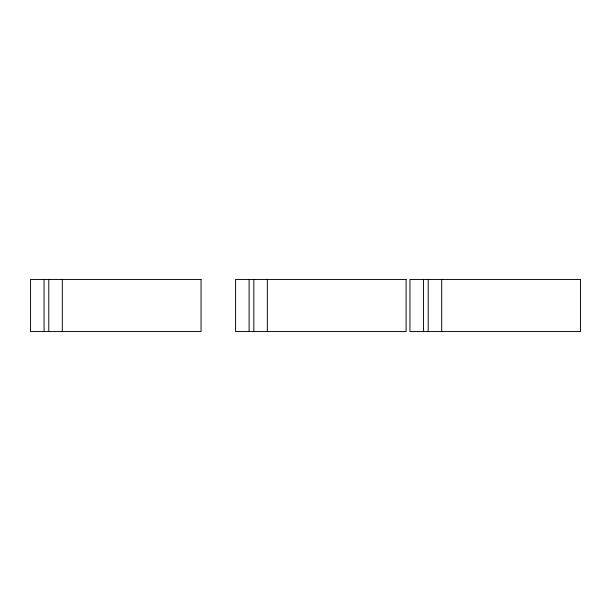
<?xml version="1.0" encoding="UTF-8"?>
<svg xmlns="http://www.w3.org/2000/svg" width="611" height="611" viewBox="0 0 611 611"><rect width="100%" height="100%" fill="white"/><g stroke="black" fill="none" stroke-linecap="round" stroke-linejoin="round"><path stroke-width="0.92" d="M441.7 279.448L441.7 331.552M428.189 279.448L428.189 331.552M423.454 279.448L423.454 331.552M267.351 279.448L267.351 331.552M253.84 279.448L253.84 331.552M249.105 279.448L249.105 331.552M62.314 279.448L62.314 331.552M48.796 279.448L48.796 331.552M44.061 279.448L44.061 331.552M201.057 279.448L30.55 279.448L30.55 331.552L201.057 331.552L201.057 279.448M406.101 279.448L235.594 279.448L235.594 331.552L406.101 331.552L406.101 279.448M580.45 279.448L409.943 279.448L409.943 331.552L580.45 331.552L580.45 279.448"/></g></svg>
